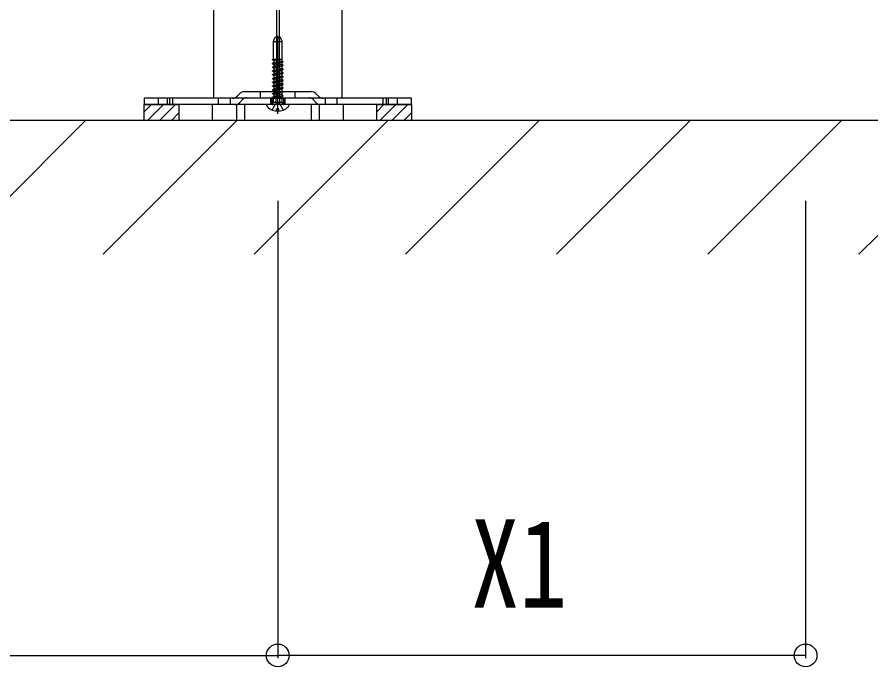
# Model space of a CAD drawing. Units: millimetres, scale not verified. Extents: x -4205 to 4205, y -2970 to 2970.
# Drawn here: x -978 to -656, y -1034.2 to -791.4 of the extents above; entities that cross this region are included whole.
import ezdxf
from ezdxf.enums import TextEntityAlignment as Align

# ---------------------------------------------------------------- set-up
doc = ezdxf.new("R2010")
doc.units = ezdxf.units.MM
doc.header["$LTSCALE"] = 20
for name, color, linetype in [('0-5_YKK_13', 4, 'Continuous'), ('0-6_YKK_D', 6, 'Continuous'), ('0-8_YSS_K', 3, 'Continuous')]:
    doc.layers.add(name, color=color, linetype=linetype)
doc.styles.add('ＭＳ ゴシック', font='')
doc.styles.get('ＭＳ ゴシック').set_extended_font_data('MS Gothic')

msp = doc.modelspace()

# ---------------------------------------------------------------- linework, layer by layer
at = {"layer": '0-5_YKK_13'}
for p, q in [((-904.5, -711.7), (-904.5, -821.7)), ((-881, -711.7), (-881, -821.7)), ((-880, -711.7), (-880, -821.7)), ((-856.5, -711.7), (-856.5, -821.7)), ((-880.5, -827.5), (-880.5, -798.34)), ((-882.1, -800.5), (-881.55, -799)), ((-882.1, -807), (-882.1, -800.5)), ((-879.45, -799), (-881.55, -799)), ((-878.9, -807), (-878.9, -800.5)), ((-882.5, -807.29), (-880.81, -807)), ((-882.5, -807.19), (-881.38, -807)), ((-882.5, -807.19), (-882.17, -807)), ((-882.5, -807.29), (-882.5, -807.19)), ((-882.5, -807.29), (-882, -807.58)), ((-882.5, -808.6), (-878.5, -807.91)), ((-882.5, -808.7), (-878.5, -808.01)), ((-882.17, -807), (-878.9, -807)), ((-882, -807.58), (-879.48, -807)), ((-882, -807.58), (-882, -808.2)), ((-882, -807.58), (-882, -808.31)), ((-882, -808.31), (-879, -807.62)), ((-879, -807), (-879, -807.51)), ((-879, -807), (-879, -807.62)), ((-879, -807.62), (-878.5, -807.91)), ((-879, -808.3), (-878.5, -808.01)), ((-878.5, -808.01), (-878.5, -807.91)), ((-882.5, -808.6), (-882, -808.31)), ((-882.5, -808.7), (-882.5, -808.6)), ((-882.5, -808.7), (-882, -808.99)), ((-882.5, -810.01), (-878.5, -809.32)), ((-882.5, -810.11), (-878.5, -809.42)), ((-882.5, -810.01), (-882, -809.72)), ((-882.5, -810.11), (-882.5, -810.01)), ((-882.5, -810.11), (-882, -810.4)), ((-882.5, -811.42), (-878.5, -810.73)), ((-882.5, -811.52), (-878.5, -810.83)), ((-882.5, -811.42), (-882, -811.13)), ((-882.5, -811.52), (-882.5, -811.42)), ((-882, -808.99), (-879, -808.3)), ((-882, -808.99), (-882, -809.72)), ((-879, -809.03), (-882, -809.72)), ((-882, -810.4), (-879, -809.71)), ((-882, -810.4), (-882, -811.13)), ((-882, -811.13), (-879, -810.44)), ((-882, -811.81), (-879, -811.12)), ((-879, -809.71), (-878.5, -809.42)), ((-879, -809.71), (-879, -810.44)), ((-879, -810.44), (-878.5, -810.73)), ((-879, -811.12), (-878.5, -810.83)), ((-878.5, -809.42), (-878.5, -809.32)), ((-878.5, -810.83), (-878.5, -810.73)), ((-882.5, -811.52), (-882, -811.81)), ((-882.5, -812.83), (-878.5, -812.14)), ((-882.5, -812.93), (-878.5, -812.24)), ((-882.5, -812.83), (-882, -812.54)), ((-882.5, -812.93), (-882.5, -812.83)), ((-882.5, -812.93), (-882, -813.22)), ((-882.5, -814.24), (-878.5, -813.55)), ((-882.5, -814.34), (-878.5, -813.65)), ((-882.5, -814.24), (-882, -813.95)), ((-882.5, -814.34), (-882.5, -814.24)), ((-882.5, -814.34), (-882, -814.63)), ((-882, -811.81), (-882, -812.54)), ((-879, -811.85), (-882, -812.54)), ((-882, -813.22), (-879, -812.53)), ((-882, -813.22), (-882, -813.95)), ((-882, -813.95), (-879, -813.26)), ((-882, -814.5), (-879, -813.81)), ((-882, -814.63), (-879, -813.94)), ((-882, -814.63), (-882, -815.36)), ((-879, -812.53), (-878.5, -812.24)), ((-879, -812.53), (-879, -813.26)), ((-879, -813.26), (-878.5, -813.55)), ((-879, -813.94), (-878.5, -813.65)), ((-879, -813.94), (-879, -814.67)), ((-878.5, -812.24), (-878.5, -812.14)), ((-878.5, -813.65), (-878.5, -813.55)), ((-882.5, -815.65), (-878.5, -814.96)), ((-882.5, -815.75), (-878.5, -815.06)), ((-882.5, -815.65), (-882, -815.36)), ((-882.5, -815.75), (-882.5, -815.65)), ((-882.5, -815.75), (-882, -816.04)), ((-882.5, -817.06), (-878.5, -816.37)), ((-882.5, -817.16), (-878.5, -816.47)), ((-882.5, -817.06), (-882, -816.77)), ((-882.5, -817.16), (-882.5, -817.06)), ((-882.5, -817.16), (-882, -817.45)), ((-882.5, -818.47), (-878.5, -817.78)), ((-882.5, -818.57), (-878.5, -817.88)), ((-879, -814.67), (-882, -815.36)), ((-882, -816.04), (-879, -815.35)), ((-882, -816.04), (-882, -816.77)), ((-882, -816.77), (-879, -816.08)), ((-882, -817.45), (-879, -816.76)), ((-882, -817.45), (-882, -818.18)), ((-879, -817.49), (-882, -818.18)), ((-879, -814.67), (-878.5, -814.96)), ((-879, -815.35), (-878.5, -815.06)), ((-879, -815.35), (-879, -816.08)), ((-879, -816.08), (-878.5, -816.37)), ((-879, -816.76), (-878.5, -816.47)), ((-879, -818.17), (-878.5, -817.88)), ((-878.5, -815.06), (-878.5, -814.96)), ((-878.5, -816.47), (-878.5, -816.37)), ((-878.5, -817.88), (-878.5, -817.78)), ((-895.83, -821.03), (-894.67, -819.87)), ((-893.05, -819.2), (-867.95, -819.2)), ((-887, -821.5), (-887, -819.2)), ((-882.5, -818.47), (-882, -818.18)), ((-882.5, -818.57), (-882.5, -818.47)), ((-882.5, -818.57), (-882, -818.86)), ((-882.5, -819.88), (-878.5, -819.19)), ((-882.5, -819.98), (-878.5, -819.29)), ((-882.5, -819.88), (-882, -819.59)), ((-882.5, -819.98), (-882.5, -819.88)), ((-882.5, -819.98), (-882, -820.27)), ((-882.5, -821.29), (-878.5, -820.6)), ((-882.5, -821.39), (-878.5, -820.7)), ((-882.5, -821.29), (-882, -821)), ((-882, -818.86), (-879, -818.17)), ((-882, -818.86), (-882, -819.59)), ((-882, -819.59), (-879, -818.9)), ((-882, -820.27), (-879, -819.58)), ((-882, -820.27), (-882, -821)), ((-879, -820.31), (-882, -821)), ((-882, -821.68), (-879, -820.98)), ((-879, -818.17), (-879, -818.9)), ((-879, -818.9), (-878.5, -819.19)), ((-879, -819.58), (-878.5, -819.29)), ((-879, -820.99), (-878.5, -820.7)), ((-879, -820.99), (-879, -821.69)), ((-878.5, -819.29), (-878.5, -819.19)), ((-878.5, -820.7), (-878.5, -820.6)), ((-874, -821.5), (-874, -819.2)), ((-865.17, -821.03), (-866.33, -819.87)), ((-930.5, -821.7), (-930.5, -824)), ((-830.5, -821.7), (-930.5, -821.7)), ((-830.5, -824), (-930.5, -824)), ((-925.25, -821.7), (-925.25, -824)), ((-921.85, -821.7), (-921.85, -824)), ((-921.04, -821.7), (-921.04, -824)), ((-919.75, -824), (-919.75, -821.7)), ((-880.5, -824), (-917.5, -824)), ((-917.5, -824), (-917.5, -830)), ((-905, -824), (-905, -830)), ((-856.5, -821.7), (-904.5, -821.7)), ((-902.75, -821.7), (-902.75, -824)), ((-898.25, -824), (-898.25, -821.7)), ((-896, -824), (-896, -830)), ((-894.87, -823.33), (-893.72, -822.17)), ((-893, -824), (-893, -830)), ((-892.09, -821.5), (-868.91, -821.5)), ((-876.52, -824), (-884.48, -824)), ((-883.25, -821.7), (-883.25, -824)), ((-882.75, -821.7), (-882.75, -824)), ((-882.58, -826.08), (-881.65, -824.21)), ((-882.5, -821.39), (-882.5, -821.29)), ((-882.5, -821.39), (-882, -821.68)), ((-882, -821.68), (-882, -821.69)), ((-881.65, -824.21), (-880.5, -823.6)), ((-881.23, -821.7), (-881.23, -824)), ((-843.5, -824), (-880.5, -824)), ((-879.81, -821.7), (-879.81, -824)), ((-878.88, -823.09), (-878.88, -821.69)), ((-878.6, -823.87), (-878.88, -823.09)), ((-878.25, -824), (-878.25, -821.7)), ((-877.75, -824), (-877.75, -821.7)), ((-868, -824), (-868, -830)), ((-866.13, -823.33), (-867.28, -822.17)), ((-865, -824), (-865, -830)), ((-862.75, -821.7), (-862.75, -824)), ((-862.32, -824), (-862.32, -824)), ((-862.32, -824), (-862.32, -824)), ((-858.25, -824), (-858.25, -821.7)), ((-856, -824), (-856, -830)), ((-843.5, -830), (-843.5, -824)), ((-841.25, -821.7), (-841.25, -824)), ((-839.96, -821.7), (-839.96, -824)), ((-839.15, -821.7), (-839.15, -824)), ((-835.75, -824), (-835.75, -821.7)), ((-830.5, -824), (-830.5, -821.7)), ((-880.93, -826.48), (-880.93, -825.6)), ((-880.5, -830), (-917.5, -830)), ((-843.5, -830), (-880.5, -830))]:
    msp.add_line(p, q, dxfattribs=at)
for points in [[(-882.1, -800.5), (-878.9, -800.5), (-879.45, -799)], [(-879, -808.3), (-879, -809.03), (-878.5, -809.32)], [(-879, -811.12), (-879, -811.85), (-878.5, -812.14)], [(-879, -816.76), (-879, -817.49), (-878.5, -817.78)], [(-879, -819.58), (-879, -820.31), (-878.5, -820.6)], [(-882.4, -823.87), (-882.12, -823.09), (-878.88, -823.09)], [(-882.12, -823.09), (-882.12, -821.69), (-878.88, -821.69)], [(-878.43, -826.08), (-879.36, -824.21), (-880.5, -823.6)], [(-880.08, -826.48), (-880.08, -825.6), (-880.93, -825.6)]]:
    msp.add_lwpolyline(points, dxfattribs=at)
for centre, radius, start, end in [((-897.45, -819.4), 2.3, 270, 315), ((-893.05, -821.5), 2.3, 90, 135), ((-867.95, -821.5), 2.3, 45, 90), ((-863.55, -819.4), 2.3, 225, 270), ((-896.5, -821.7), 2.3, 270, 315), ((-892.09, -823.8), 2.3, 90, 135), ((-884.48, -824.27), 0.274, 90, 217.7141), ((-882.59, -823.8), 0.2, 270, 340), ((-878.41, -823.8), 0.2, 200, 270), ((-876.52, -824.27), 0.274, 322.2859, 90), ((-868.91, -823.8), 2.3, 45, 90), ((-864.5, -821.7), 2.3, 225, 270), ((-880.5, -821.2), 5.3, 217.7141, 265.4006), ((-880.5, -821.2), 5.3, 274.5994, 322.2859)]:
    msp.add_arc(centre, radius, start, end, dxfattribs=at)
at = {"layer": '0-6_YKK_D'}
for p, q in [((-880.5, -860), (-880.5, -1031)), ((-880.5, -860), (-880.5, -1031)), ((-683, -860), (-683, -1031)), ((-1580.5, -1030), (-880.5, -1030)), ((-683, -1030), (-880.5, -1030))]:
    msp.add_line(p, q, dxfattribs=at)
for centre in [(-880.5, -1030), (-880.5, -1030), (-683, -1030)]:
    msp.add_circle(centre, 4.25, dxfattribs=at)
at = {"layer": '0-8_YSS_K'}
for p, q in [((-930.5, -826.71), (-927.79, -824)), ((-929.3, -830), (-923.3, -824)), ((-924.81, -830), (-918.81, -824)), ((-843.5, -826.71), (-840.79, -824)), ((-842.3, -830), (-836.3, -824)), ((-837.81, -830), (-831.81, -824)), ((-920.32, -830), (-917.5, -827.18)), ((-833.32, -830), (-830.5, -827.18)), ((-656, -830), (-2505, -830)), ((-1002.45, -880), (-952.45, -830)), ((-945.88, -880), (-895.88, -830)), ((-889.31, -880), (-839.31, -830)), ((-832.75, -880), (-782.75, -830)), ((-776.18, -880), (-726.18, -830)), ((-719.61, -880), (-669.61, -830)), ((-663.04, -880), (-656, -872.96))]:
    msp.add_line(p, q, dxfattribs=at)
for points in [[(-930.5, -824), (-917.5, -824), (-917.5, -830), (-930.5, -830)], [(-843.5, -824), (-830.5, -824), (-830.5, -830), (-843.5, -830)]]:
    msp.add_lwpolyline(points, close=True, dxfattribs=at)

# ---------------------------------------------------------------- texts
at = {"layer": '0-6_YKK_D', "style": 'ＭＳ ゴシック', "width": 0.8}
msp.add_text('X1', height=32.99, dxfattribs=at).set_placement((-808.15, -1022), align=Align.BOTTOM_LEFT)

doc.saveas('drawing.dxf')
